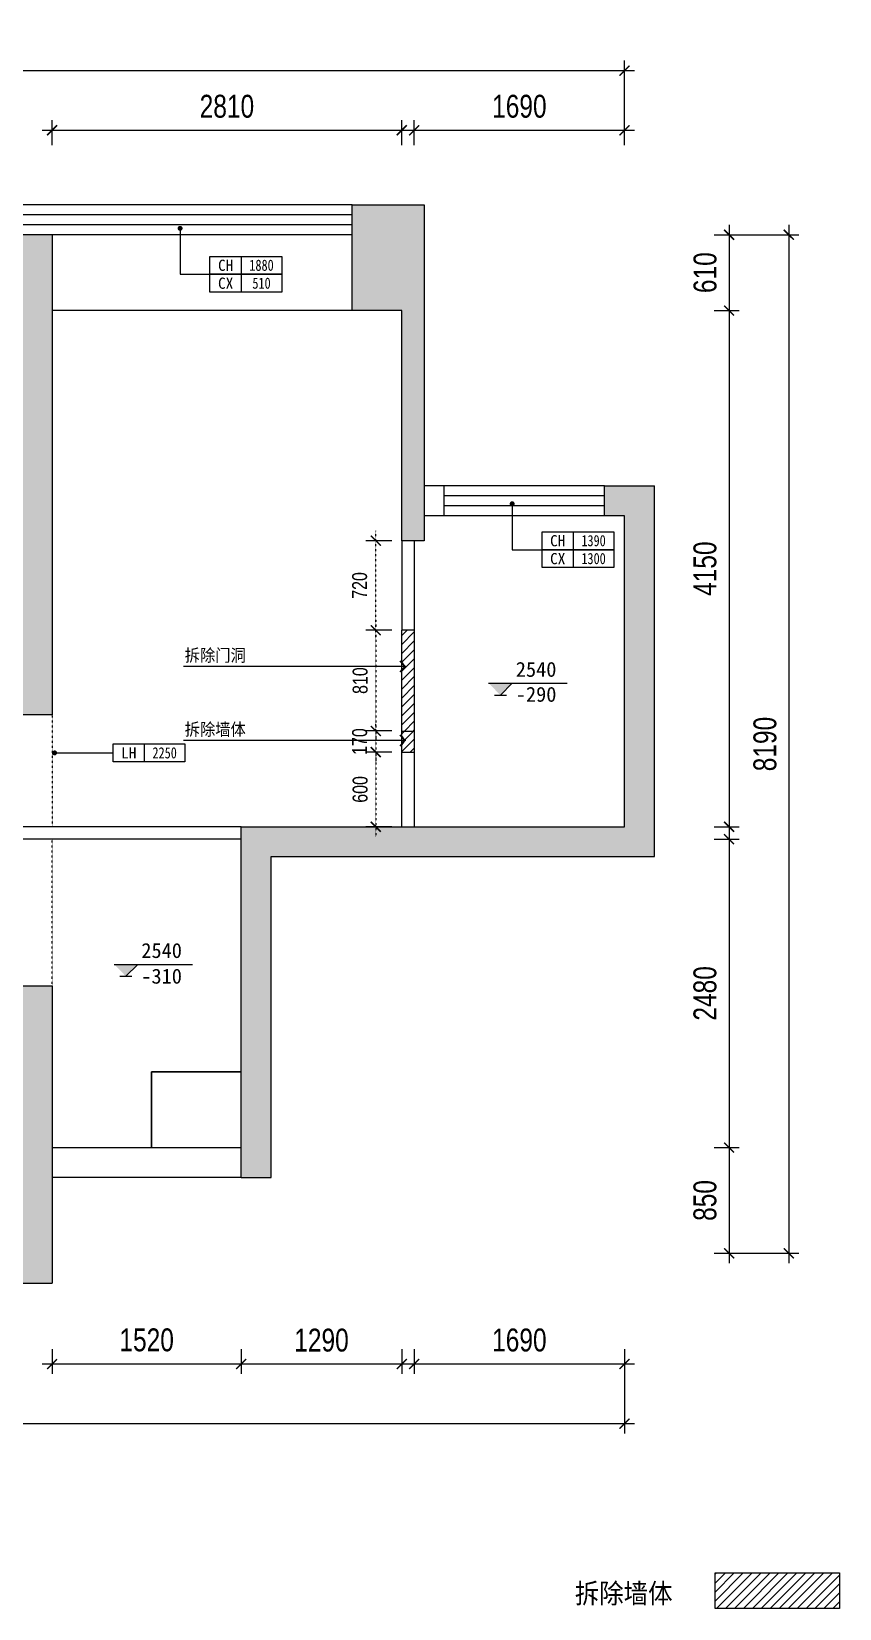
# Model space of a CAD drawing. Header units: millimetres. Extents: x -23568 to 99064, y -162914 to -58422.
# Drawn here: x -4019 to 2473, y -161531 to -148852 of the extents above; entities that cross this region are included whole.
import ezdxf
from ezdxf import colors
from ezdxf.entities.mleader import LeaderData, LeaderLine
from ezdxf.enums import TextEntityAlignment as Align
from ezdxf.math import Vec2, Vec3

# ---------------------------------------------------------------- set-up
doc = ezdxf.new("R2010")
doc.units = ezdxf.units.MM
doc.header["$LTSCALE"] = 0.01
doc.linetypes.add('ACAD_ISO03W100', pattern=[30, 12, -18])
for name, color, linetype in [('L-原始标注', 1, 'Continuous'), ('W-文字', 35, 'Continuous'), ('表格字体', 161, 'Continuous')]:
    doc.layers.add(name, color=color, linetype=linetype)
doc.layers.add('Q◆【 拆除墙体填充】', color=6, linetype='Continuous', lineweight=0)
doc.styles.add('NAME-1', font='simhei.ttf')
doc.styles.get("Standard").update_dxf_attribs({"font": 'arial.ttf'})
doc.styles.add('宋体', font='')
doc.styles.add('英文字体', font='stylu.ttf', dxfattribs={"width": 0.8})
doc.styles.add('黑体', font='simhei.ttf')
doc.styles.get('宋体').set_extended_font_data('SimSun')
doc.dimstyles.new('t-60', dxfattribs={"dimscale": 80, "dimtxt": 2.3, "dimasz": 1, "dimexe": 1, "dimexo": 1, "dimgap": 0.5, "dimtad": 0, "dimdec": 0, "dimrnd": 5, "dimzin": 0, "dimdsep": 46, "dimtxsty": '英文字体', "dimblk": 'ARCHTICK', "dimcen": 0.09, "dimdle": 1, "dimclrd": 8, "dimclre": 8, "dimclrt": 2, "dimadec": 0, "dimazin": 0, "dimtfac": 1, "dimtdec": 0, "dimtix": 1, "dimtmove": 2, "dimatfit": 2, "dimldrblk": 'DOT', "dimfxl": 0, "dimtvp": 1, "dimtolj": 1, "dimtzin": 0, "dimarcsym": 0})
doc.dimstyles.new('尺寸标注1：60', dxfattribs={"dimscale": 60, "dimtxt": 2, "dimasz": 1, "dimexe": 2, "dimexo": 2, "dimgap": 0.6, "dimtad": 1, "dimdec": 0, "dimdsep": 46, "dimtxsty": '宋体', "dimblk": 'WS-cj', "dimcen": 1, "dimclrd": 44, "dimclre": 44, "dimclrt": 2, "dimadec": 0, "dimazin": 2, "dimtfac": 1, "dimtdec": 4, "dimtix": 1, "dimtmove": 2, "dimatfit": 3, "dimldrblk": 'CCD_Leader_Arrow', "dimfxl": 0, "dimtolj": 1, "dimarcsym": 0})

# ---------------------------------------------------------------- blocks, each defined once
blk = doc.blocks.new('_DOT')
at = {"color": 0, "linetype": 'ByBlock'}
blk.add_line((-0.5, 0), (-1, 0), dxfattribs=at)
at = {"color": 0, "linetype": 'ByBlock', "const_width": 0.5}
blk.add_lwpolyline([(-0.25, 0, 1), (0.25, 0, 1)], format="xyb", close=True, dxfattribs=at)
blk = doc.blocks.new('顶面标高')
at = {"layer": '表格字体', "color": 153}
blk.add_line((7, 2), (7, -2), dxfattribs=at)
blk.add_lwpolyline([(0, 2), (0, -2), (16, -2), (16, 2)], close=True, dxfattribs=at)
at = {"color": 7, "ltscale": 20, "style": 'NAME-1'}
blk.add_attdef('CH', text='', height=2.5, dxfattribs=at).set_placement((3.5, 0), align=Align.MIDDLE)
at = {"color": 7, "ltscale": 20, "style": 'NAME-1', "width": 0.8}
blk.add_attdef('3.000', text='', height=2.5, dxfattribs=at).set_placement((11.5, 0), align=Align.MIDDLE)
blk = doc.blocks.new('_ArchTick')
at = {"color": 0, "linetype": 'ByBlock', "const_width": 0.15}
blk.add_lwpolyline([(-0.5, -0.5), (0.5, 0.5)], dxfattribs=at)
blk = doc.blocks.new('*D475')
at = {"color": 8, "lineweight": -2, "transparency": 16777216}
for p, q in [((-3854, -149766), (-3854, -149566)), ((-1044, -149766), (-1044, -149566)), ((-3934, -149646), (-964, -149646))]:
    blk.add_line(p, q, dxfattribs=at)
at = {"layer": 'Defpoints', "color": 0, "transparency": 16777216}
for p in [(-1044, -149646), (-3854, -149846), (-1044, -149846)]:
    blk.add_point(p, dxfattribs=at)
at = {"color": 8, "lineweight": -2, "transparency": 16777216, "xscale": 80, "yscale": 80, "zscale": 80, "rotation": 180}
blk.add_blockref('_ArchTick', (-3854, -149646), dxfattribs=at)
at = {"color": 8, "lineweight": -2, "transparency": 16777216, "xscale": 80, "yscale": 80, "zscale": 80}
blk.add_blockref('_ArchTick', (-1044, -149646), dxfattribs=at)
at = {"color": 2, "transparency": 16777216, "insert": (-2449, -149454), "char_height": 184, "attachment_point": 5, "style": '英文字体'}
blk.add_mtext('\\A1;2810', dxfattribs=at)
blk = doc.blocks.new('*D476')
at = {"color": 8, "lineweight": -2, "transparency": 16777216}
for p, q in [((-944, -149766), (-944, -149566)), ((746, -149766), (746, -149566)), ((-1024, -149646), (826, -149646))]:
    blk.add_line(p, q, dxfattribs=at)
at = {"layer": 'Defpoints', "color": 0, "transparency": 16777216}
for p in [(746, -149646), (-944, -149846), (746, -149846)]:
    blk.add_point(p, dxfattribs=at)
at = {"color": 8, "lineweight": -2, "transparency": 16777216, "xscale": 80, "yscale": 80, "zscale": 80, "rotation": 180}
blk.add_blockref('_ArchTick', (-944, -149646), dxfattribs=at)
at = {"color": 8, "lineweight": -2, "transparency": 16777216, "xscale": 80, "yscale": 80, "zscale": 80}
blk.add_blockref('_ArchTick', (746, -149646), dxfattribs=at)
at = {"color": 2, "transparency": 16777216, "insert": (-99, -149454), "char_height": 184, "attachment_point": 5, "style": '英文字体'}
blk.add_mtext('\\A1;1690', dxfattribs=at)
blk = doc.blocks.new('*D477')
at = {"color": 8, "lineweight": -2, "transparency": 16777216}
for p, q in [((1466, -150486), (1666, -150486)), ((1586, -150406), (1586, -151176)), ((1466, -151096), (1666, -151096))]:
    blk.add_line(p, q, dxfattribs=at)
at = {"layer": 'Defpoints', "color": 0, "transparency": 16777216}
for p in [(1386, -150486), (1386, -151096), (1586, -151096)]:
    blk.add_point(p, dxfattribs=at)
at = {"color": 8, "lineweight": -2, "transparency": 16777216, "xscale": 80, "yscale": 80, "zscale": 80}
for p, rotation in [((1586, -150486), 90), ((1586, -151096), 270)]:
    blk.add_blockref('_ArchTick', p, dxfattribs=dict(at, rotation=rotation))
at = {"color": 2, "transparency": 16777216, "insert": (1394, -150791), "char_height": 184, "attachment_point": 5, "rotation": 90, "style": '英文字体'}
blk.add_mtext('\\A1;610', dxfattribs=at)
blk = doc.blocks.new('*D478')
at = {"color": 8, "lineweight": -2, "transparency": 16777216}
for p, q in [((1466, -151096), (1666, -151096)), ((1586, -151016), (1586, -155326)), ((1466, -155246), (1666, -155246))]:
    blk.add_line(p, q, dxfattribs=at)
at = {"layer": 'Defpoints', "color": 0, "transparency": 16777216}
for p in [(1386, -151096), (1386, -155246), (1586, -155246)]:
    blk.add_point(p, dxfattribs=at)
at = {"color": 8, "lineweight": -2, "transparency": 16777216, "xscale": 80, "yscale": 80, "zscale": 80}
for p, rotation in [((1586, -151096), 90), ((1586, -155246), 270)]:
    blk.add_blockref('_ArchTick', p, dxfattribs=dict(at, rotation=rotation))
at = {"color": 2, "transparency": 16777216, "insert": (1393, -153171), "char_height": 184, "attachment_point": 5, "rotation": 90, "style": '英文字体'}
blk.add_mtext('\\A1;4150', dxfattribs=at)
blk = doc.blocks.new('*D479')
at = {"color": 8, "lineweight": -2, "transparency": 16777216}
for p, q in [((1586, -155266), (1586, -157906)), ((1466, -155346), (1666, -155346)), ((1466, -157826), (1666, -157826))]:
    blk.add_line(p, q, dxfattribs=at)
at = {"layer": 'Defpoints', "color": 0, "transparency": 16777216}
for p in [(1386, -155346), (1386, -157826), (1586, -157826)]:
    blk.add_point(p, dxfattribs=at)
at = {"color": 8, "lineweight": -2, "transparency": 16777216, "xscale": 80, "yscale": 80, "zscale": 80}
for p, rotation in [((1586, -155346), 90), ((1586, -157826), 270)]:
    blk.add_blockref('_ArchTick', p, dxfattribs=dict(at, rotation=rotation))
at = {"color": 2, "transparency": 16777216, "insert": (1393, -156586), "char_height": 184, "attachment_point": 5, "rotation": 90, "style": '英文字体'}
blk.add_mtext('\\A1;2480', dxfattribs=at)
blk = doc.blocks.new('*D480')
at = {"color": 8, "lineweight": -2, "transparency": 16777216}
for p, q in [((1466, -157826), (1666, -157826)), ((1586, -157746), (1586, -158756)), ((1466, -158676), (1666, -158676))]:
    blk.add_line(p, q, dxfattribs=at)
at = {"layer": 'Defpoints', "color": 0, "transparency": 16777216}
for p in [(1386, -157826), (1386, -158676), (1586, -158676)]:
    blk.add_point(p, dxfattribs=at)
at = {"color": 8, "lineweight": -2, "transparency": 16777216, "xscale": 80, "yscale": 80, "zscale": 80}
for p, rotation in [((1586, -157826), 90), ((1586, -158676), 270)]:
    blk.add_blockref('_ArchTick', p, dxfattribs=dict(at, rotation=rotation))
at = {"color": 2, "transparency": 16777216, "insert": (1393, -158251), "char_height": 184, "attachment_point": 5, "rotation": 90, "style": '英文字体'}
blk.add_mtext('\\A1;850', dxfattribs=at)
blk = doc.blocks.new('*D481')
at = {"color": 8, "lineweight": -2, "transparency": 16777216}
for p, q in [((-944, -159446), (-944, -159646)), ((746, -159446), (746, -159646)), ((826, -159566), (-1024, -159566))]:
    blk.add_line(p, q, dxfattribs=at)
at = {"layer": 'Defpoints', "color": 0, "transparency": 16777216}
for p in [(-944, -159366), (746, -159366), (-944, -159566)]:
    blk.add_point(p, dxfattribs=at)
at = {"color": 8, "lineweight": -2, "transparency": 16777216, "xscale": 80, "yscale": 80, "zscale": 80, "rotation": 180}
blk.add_blockref('_ArchTick', (-944, -159566), dxfattribs=at)
at = {"color": 8, "lineweight": -2, "transparency": 16777216, "xscale": 80, "yscale": 80, "zscale": 80}
blk.add_blockref('_ArchTick', (746, -159566), dxfattribs=at)
at = {"color": 2, "transparency": 16777216, "insert": (-99, -159374), "char_height": 184, "attachment_point": 5, "style": '英文字体'}
blk.add_mtext('\\A1;1690', dxfattribs=at)
blk = doc.blocks.new('*D482')
at = {"color": 8, "lineweight": -2, "transparency": 16777216}
for p, q in [((-3854, -159446), (-3854, -159646)), ((-2334, -159446), (-2334, -159646)), ((-2254, -159566), (-3934, -159566))]:
    blk.add_line(p, q, dxfattribs=at)
at = {"layer": 'Defpoints', "color": 0, "transparency": 16777216}
for p in [(-3854, -159366), (-2334, -159366), (-3854, -159566)]:
    blk.add_point(p, dxfattribs=at)
at = {"color": 8, "lineweight": -2, "transparency": 16777216, "xscale": 80, "yscale": 80, "zscale": 80, "rotation": 180}
blk.add_blockref('_ArchTick', (-3854, -159566), dxfattribs=at)
at = {"color": 8, "lineweight": -2, "transparency": 16777216, "xscale": 80, "yscale": 80, "zscale": 80}
blk.add_blockref('_ArchTick', (-2334, -159566), dxfattribs=at)
at = {"color": 2, "transparency": 16777216, "insert": (-3094, -159373), "char_height": 184, "attachment_point": 5, "style": '英文字体'}
blk.add_mtext('\\A1;1520', dxfattribs=at)
blk = doc.blocks.new('*D483')
at = {"color": 8, "lineweight": -2, "transparency": 16777216}
for p, q in [((-2334, -159446), (-2334, -159646)), ((-1044, -159446), (-1044, -159646)), ((-964, -159566), (-2414, -159566))]:
    blk.add_line(p, q, dxfattribs=at)
at = {"layer": 'Defpoints', "color": 0, "transparency": 16777216}
for p in [(-2334, -159366), (-1044, -159366), (-2334, -159566)]:
    blk.add_point(p, dxfattribs=at)
at = {"color": 8, "lineweight": -2, "transparency": 16777216, "xscale": 80, "yscale": 80, "zscale": 80, "rotation": 180}
blk.add_blockref('_ArchTick', (-2334, -159566), dxfattribs=at)
at = {"color": 8, "lineweight": -2, "transparency": 16777216, "xscale": 80, "yscale": 80, "zscale": 80}
blk.add_blockref('_ArchTick', (-1044, -159566), dxfattribs=at)
at = {"color": 2, "transparency": 16777216, "insert": (-1689, -159375), "char_height": 184, "attachment_point": 5, "style": '英文字体'}
blk.add_mtext('\\A1;1290', dxfattribs=at)
blk = doc.blocks.new('*D491')
at = {"color": 8, "lineweight": -2, "transparency": 16777216}
for p, q in [((-12104, -149566), (-12104, -149086)), ((746, -149566), (746, -149086)), ((-12184, -149166), (826, -149166))]:
    blk.add_line(p, q, dxfattribs=at)
at = {"layer": 'Defpoints', "color": 0, "transparency": 16777216}
for p in [(746, -149166), (-12104, -149646), (746, -149646)]:
    blk.add_point(p, dxfattribs=at)
at = {"color": 8, "lineweight": -2, "transparency": 16777216, "xscale": 80, "yscale": 80, "zscale": 80, "rotation": 180}
blk.add_blockref('_ArchTick', (-12104, -149166), dxfattribs=at)
at = {"color": 8, "lineweight": -2, "transparency": 16777216, "xscale": 80, "yscale": 80, "zscale": 80}
blk.add_blockref('_ArchTick', (746, -149166), dxfattribs=at)
at = {"color": 2, "transparency": 16777216, "insert": (-5679, -148973), "char_height": 184, "attachment_point": 5, "style": '英文字体'}
blk.add_mtext('\\A1;12850', dxfattribs=at)
blk = doc.blocks.new('*D492')
at = {"color": 8, "lineweight": -2, "transparency": 16777216}
for p, q in [((1666, -150486), (2146, -150486)), ((2066, -150406), (2066, -158756)), ((1666, -158676), (2146, -158676))]:
    blk.add_line(p, q, dxfattribs=at)
at = {"layer": 'Defpoints', "color": 0, "transparency": 16777216}
for p in [(1586, -150486), (1586, -158676), (2066, -158676)]:
    blk.add_point(p, dxfattribs=at)
at = {"color": 8, "lineweight": -2, "transparency": 16777216, "xscale": 80, "yscale": 80, "zscale": 80}
for p, rotation in [((2066, -150486), 90), ((2066, -158676), 270)]:
    blk.add_blockref('_ArchTick', p, dxfattribs=dict(at, rotation=rotation))
at = {"color": 2, "transparency": 16777216, "insert": (1875, -154581), "char_height": 184, "attachment_point": 5, "rotation": 90, "style": '英文字体'}
blk.add_mtext('\\A1;8190', dxfattribs=at)
blk = doc.blocks.new('*D470')
at = {"color": 8, "lineweight": -2, "transparency": 16777216}
for p, q in [((-12104, -159646), (-12104, -160126)), ((746, -159646), (746, -160126)), ((826, -160046), (-12184, -160046))]:
    blk.add_line(p, q, dxfattribs=at)
at = {"layer": 'Defpoints', "color": 0, "transparency": 16777216}
for p in [(-12104, -159566), (746, -159566), (-12104, -160046)]:
    blk.add_point(p, dxfattribs=at)
at = {"color": 8, "lineweight": -2, "transparency": 16777216, "xscale": 80, "yscale": 80, "zscale": 80, "rotation": 180}
blk.add_blockref('_ArchTick', (-12104, -160046), dxfattribs=at)
at = {"color": 8, "lineweight": -2, "transparency": 16777216, "xscale": 80, "yscale": 80, "zscale": 80}
blk.add_blockref('_ArchTick', (746, -160046), dxfattribs=at)
at = {"color": 2, "transparency": 16777216, "insert": (-5679, -159853), "char_height": 184, "attachment_point": 5, "style": '英文字体'}
blk.add_mtext('\\A1;12850', dxfattribs=at)
blk = doc.blocks.new('*D501')
at = {"layer": 'Defpoints', "color": 0, "transparency": 16777216}
for p in [(-1044, -153666), (-1253, -154476), (-1044, -154476)]:
    blk.add_point(p, dxfattribs=at)
at = {"layer": 'Q◆【 拆除墙体填充】', "color": 8, "lineweight": -2, "transparency": 16777216}
for p, q in [((-1124, -153666), (-1333, -153666)), ((-1124, -154476), (-1333, -154476))]:
    blk.add_line(p, q, dxfattribs=at)
at = {"layer": 'Q◆【 拆除墙体填充】', "color": 8, "linetype": 'ACAD_ISO03W100', "lineweight": -2, "transparency": 16777216}
blk.add_line((-1253, -153586), (-1253, -154556), dxfattribs=at)
at = {"layer": 'Q◆【 拆除墙体填充】', "color": 8, "lineweight": -2, "transparency": 16777216, "xscale": 80, "yscale": 80, "zscale": 80}
for p, rotation in [((-1253, -153666), 90), ((-1253, -154476), 270)]:
    blk.add_blockref('_ArchTick', p, dxfattribs=dict(at, rotation=rotation))
at = {"layer": 'Q◆【 拆除墙体填充】', "color": 2, "transparency": 16777216, "insert": (-1378, -154071), "char_height": 120, "attachment_point": 5, "rotation": 90, "style": '英文字体'}
blk.add_mtext('\\A1;810', dxfattribs=at)
blk = doc.blocks.new('*D502')
at = {"layer": 'Defpoints', "color": 0, "transparency": 16777216}
for p in [(-1044, -154476), (-1253, -154646), (-1044, -154646)]:
    blk.add_point(p, dxfattribs=at)
at = {"layer": 'Q◆【 拆除墙体填充】', "color": 8, "linetype": 'ACAD_ISO03W100', "lineweight": -2, "transparency": 16777216}
for p, q in [((-1253, -154476), (-1253, -154396)), ((-1253, -154476), (-1253, -154646)), ((-1253, -154646), (-1253, -154726))]:
    blk.add_line(p, q, dxfattribs=at)
at = {"layer": 'Q◆【 拆除墙体填充】', "color": 8, "lineweight": -2, "transparency": 16777216}
for p, q in [((-1124, -154476), (-1333, -154476)), ((-1124, -154646), (-1333, -154646))]:
    blk.add_line(p, q, dxfattribs=at)
at = {"layer": 'Q◆【 拆除墙体填充】', "color": 8, "lineweight": -2, "transparency": 16777216, "xscale": 80, "yscale": 80, "zscale": 80}
for p, rotation in [((-1253, -154476), 270), ((-1253, -154646), 90)]:
    blk.add_blockref('_ArchTick', p, dxfattribs=dict(at, rotation=rotation))
at = {"layer": 'Q◆【 拆除墙体填充】', "color": 2, "transparency": 16777216, "insert": (-1382, -154561), "char_height": 120, "attachment_point": 5, "rotation": 90, "style": '英文字体'}
blk.add_mtext('\\A1;170', dxfattribs=at)
blk = doc.blocks.new('*D503')
at = {"layer": 'Defpoints', "color": 0, "transparency": 16777216}
for p in [(-1044, -154646), (-1253, -155246), (-1044, -155246)]:
    blk.add_point(p, dxfattribs=at)
at = {"layer": 'Q◆【 拆除墙体填充】', "color": 8, "lineweight": -2, "transparency": 16777216}
for p, q in [((-1124, -154646), (-1333, -154646)), ((-1124, -155246), (-1333, -155246))]:
    blk.add_line(p, q, dxfattribs=at)
at = {"layer": 'Q◆【 拆除墙体填充】', "color": 8, "linetype": 'ACAD_ISO03W100', "lineweight": -2, "transparency": 16777216}
blk.add_line((-1253, -154566), (-1253, -155326), dxfattribs=at)
at = {"layer": 'Q◆【 拆除墙体填充】', "color": 8, "lineweight": -2, "transparency": 16777216, "xscale": 80, "yscale": 80, "zscale": 80}
for p, rotation in [((-1253, -154646), 90), ((-1253, -155246), 270)]:
    blk.add_blockref('_ArchTick', p, dxfattribs=dict(at, rotation=rotation))
at = {"layer": 'Q◆【 拆除墙体填充】', "color": 2, "transparency": 16777216, "insert": (-1378, -154946), "char_height": 120, "attachment_point": 5, "rotation": 90, "style": '英文字体'}
blk.add_mtext('\\A1;600', dxfattribs=at)
blk = doc.blocks.new('*D504')
at = {"layer": 'Defpoints', "color": 0, "transparency": 16777216}
for p in [(-1253, -152946), (-1044, -152946), (-1044, -153666)]:
    blk.add_point(p, dxfattribs=at)
at = {"layer": 'Q◆【 拆除墙体填充】', "color": 8, "linetype": 'ACAD_ISO03W100', "lineweight": -2, "transparency": 16777216}
blk.add_line((-1253, -153746), (-1253, -152866), dxfattribs=at)
at = {"layer": 'Q◆【 拆除墙体填充】', "color": 8, "lineweight": -2, "transparency": 16777216}
for p, q in [((-1124, -152946), (-1333, -152946)), ((-1124, -153666), (-1333, -153666))]:
    blk.add_line(p, q, dxfattribs=at)
at = {"layer": 'Q◆【 拆除墙体填充】', "color": 8, "lineweight": -2, "transparency": 16777216, "xscale": 80, "yscale": 80, "zscale": 80}
for p, rotation in [((-1253, -152946), 90), ((-1253, -153666), 270)]:
    blk.add_blockref('_ArchTick', p, dxfattribs=dict(at, rotation=rotation))
at = {"layer": 'Q◆【 拆除墙体填充】', "color": 2, "transparency": 16777216, "insert": (-1382, -153306), "char_height": 120, "attachment_point": 5, "rotation": 90, "style": '英文字体'}
blk.add_mtext('\\A1;720', dxfattribs=at)
blk = doc.blocks.new('CCD_Leader_Arrow')
at = {"color": 50, "linetype": 'ByBlock'}
blk.add_line((0, 0), (-1, 0), dxfattribs=at)
for points in [[(-0.86, 0.67), (-0.6, 0.85), (-0.24, 0), (0, 0)], [(-0.86, -0.67), (-0.6, -0.85), (-0.24, 0), (0, 0)]]:
    blk.add_solid(points, dxfattribs=at)
blk = doc.blocks.new('WS-cj')
blk.add_hatch(color=2).paths.add_polyline_path([(0.59, 0.82), (-0.82, -0.59), (-0.59, -0.82), (0.82, 0.59)])
at = {"color": 2, "linetype": 'ByBlock', "lineweight": 0}
for p, q in [((-1.1, 0), (0, 0)), ((0, 0), (1.1, 0))]:
    blk.add_line(p, q, dxfattribs=at)
at = {"color": 2}
blk.add_lwpolyline([(0.59, 0.82), (-0.82, -0.59), (-0.59, -0.82), (0.82, 0.59)], close=True, dxfattribs=at)

msp = doc.modelspace()

# ---------------------------------------------------------------- hatches: boundary and pattern name
h = msp.add_hatch(color=8)
h.dxf.hatch_style = 1
h.paths.add_polyline_path([(-9823.7, -150246.2), (-10483.7, -150246.2), (-10483.7, -155486.2), (-10263.7, -155486.2), (-10193.7, -155486.2), (-10193.7, -151696.2), (-9823.7, -151696.2)])
h.paths.add_polyline_path([(-4463.7, -151696.2), (-4203.7, -151696.2), (-4203.7, -154346.2), (-3853.7, -154346.2), (-3853.7, -151096.2), (-3853.7, -150486.2), (-4463.7, -150486.2)])
h.paths.add_polyline_path([(-1043.7, -151096.2), (-1043.7, -152946.2), (-863.7, -152946.2), (-863.7, -150246.2), (-1443.7, -150246.2), (-1443.7, -150486.2), (-1443.7, -151096.2)])
h.paths.add_polyline_path([(986.3, -155486.2), (986.3, -152506.2), (586.3, -152506.2), (586.3, -152746.2), (746.3, -152746.2), (746.3, -155246.2), (-2333.7, -155246.2), (-2333.7, -158066.2), (-2093.7, -158066.2), (-2093.7, -155486.2)])
h.paths.add_polyline_path([(-3853.7, -156526.2), (-4203.7, -156526.2), (-4203.7, -158916.2), (-3853.7, -158916.2)])
h.paths.add_polyline_path([(-12343.7, -158966.2), (-11103.7, -158966.2), (-11103.7, -158726.2), (-12103.7, -158726.2), (-12103.7, -155486.2), (-12103.7, -155246.2), (-12343.7, -155246.2)])
at = {"layer": 'L-原始标注', "lineweight": -3}
h = msp.add_hatch(color=215, dxfattribs=at)
h.dxf.hatch_style = 1
h.paths.add_polyline_path([(-156.9, -154091.8), (-346, -154091.8), (-251.5, -154187.8)])
h = msp.add_hatch(color=215, dxfattribs=at)
h.dxf.hatch_style = 1
h.paths.add_polyline_path([(-3166, -156352.4), (-3355.1, -156352.4), (-3260.5, -156448.4)])
at = {"layer": 'Q◆【 拆除墙体填充】'}
h = msp.add_hatch(dxfattribs=at)
h.set_pattern_fill('ANSI31', color=51, scale=16, style=0)
h.paths.add_polyline_path([(-943.7, -153666.2), (-1043.7, -153666.2), (-1043.7, -154476.2), (-943.7, -154476.2)])
h = msp.add_hatch(dxfattribs=at)
h.set_pattern_fill('ANSI31', color=51, scale=16, style=0)
h.paths.add_polyline_path([(-943.7, -154476.2), (-1043.7, -154476.2), (-1043.7, -154646.2), (-943.7, -154646.2)])
h = msp.add_hatch(dxfattribs=at)
h.set_pattern_fill('ANSI31', color=51, scale=16, style=0)
h.set_pattern_definition([(45, (-114017.15, 160842.624), (-35.9210245, 35.9210245), [])])
h.paths.add_polyline_path([(1473.2, -161245.8), (2473, -161245.8), (2473, -161531.5), (1473.2, -161531.5)])

# ---------------------------------------------------------------- linework, layer by layer
at = {"color": 215}
for p, q in [((-1443.7, -150246.2), (-9823.7, -150246.2)), ((-1443.7, -150486.2), (-3853.7, -150486.2)), ((586.3, -152506.2), (-703.7, -152506.2)), ((586.3, -152746.2), (-703.7, -152746.2))]:
    msp.add_line(p, q, dxfattribs=at)
for p, q in [((-1443.7, -150486.2), (-1443.7, -150246.2)), ((-1443.7, -150246.2), (-863.7, -150246.2)), ((-863.7, -150246.2), (-863.7, -152946.2)), ((-3853.7, -150486.2), (-4463.7, -150486.2)), ((-3853.7, -150486.2), (-3853.7, -151096.2)), ((-1443.7, -151096.2), (-1443.7, -150486.2)), ((-3853.7, -151096.2), (-3853.7, -154346.2)), ((-1043.7, -151096.2), (-1443.7, -151096.2)), ((-1043.7, -152946.2), (-1043.7, -151096.2)), ((-703.7, -152506.2), (-863.7, -152506.2)), ((-703.7, -152746.2), (-703.7, -152506.2)), ((586.3, -152746.2), (586.3, -152506.2)), ((586.3, -152506.2), (986.3, -152506.2)), ((986.3, -155486.2), (986.3, -152506.2)), ((-703.7, -152746.2), (-863.7, -152746.2)), ((746.3, -152746.2), (586.3, -152746.2)), ((746.3, -155246.2), (746.3, -152746.2)), ((-863.7, -152946.2), (-1043.7, -152946.2)), ((-1043.7, -152946.2), (-1043.7, -153666.2)), ((-943.7, -152946.2), (-943.7, -153666.2)), ((-943.7, -153666.2), (-1043.7, -153666.2)), ((-3853.7, -154346.2), (-4203.7, -154346.2)), ((-1043.7, -155246.2), (-1043.7, -154476.2)), ((-1043.7, -154476.2), (-943.7, -154476.2)), ((-943.7, -154476.2), (-943.7, -155246.2)), ((-1043.7, -154646.2), (-943.7, -154646.2)), ((-2333.7, -155246.2), (-4203.7, -155246.2)), ((-2333.7, -158066.2), (-2333.7, -155246.2)), ((-2333.7, -155246.2), (746.3, -155246.2)), ((-2333.7, -155346.2), (-4103.7, -155346.2)), ((-2093.7, -158066.2), (-2093.7, -155486.2)), ((-2093.7, -155486.2), (986.3, -155486.2)), ((-4203.7, -156526.2), (-3853.7, -156526.2)), ((-3853.7, -156526.2), (-3853.7, -158916.2)), ((-3053.7, -157826.2), (-3053.7, -157216.2)), ((-3053.7, -157216.2), (-2333.7, -157216.2)), ((-3853.7, -157826.2), (-3053.7, -157826.2)), ((-2333.7, -158066.2), (-3853.7, -158066.2)), ((-2333.7, -158066.2), (-2093.7, -158066.2)), ((-4203.7, -158916.2), (-3853.7, -158916.2))]:
    msp.add_line(p, q)
at = {"color": 8}
for p, q in [((-1443.7, -150326.2), (-9823.7, -150326.2)), ((-1443.7, -150406.2), (-9823.7, -150406.2)), ((-1443.7, -151096.2), (-3853.7, -151096.2)), ((586.3, -152586.2), (-703.7, -152586.2)), ((586.3, -152666.2), (-703.7, -152666.2)), ((-1043.7, -154476.2), (-1043.7, -153666.2)), ((-943.7, -153666.2), (-943.7, -154476.2))]:
    msp.add_line(p, q, dxfattribs=at)
at = {"color": 11, "linetype": 'ACAD_ISO03W100'}
for p, q in [((-3853.7, -154346.2), (-3853.7, -155246.2)), ((-3853.7, -156526.2), (-3853.7, -155346.2))]:
    msp.add_line(p, q, dxfattribs=at)
msp.add_lwpolyline([(-3053.7, -157826.2), (-2333.7, -157826.2), (-2333.7, -157216.2), (-3053.7, -157216.2)], close=True)
at = {"layer": 'L-原始标注', "color": 215, "lineweight": -3}
for p, q in [((-346, -154091.8), (284.9, -154091.8)), ((-251.5, -154187.8), (-156.9, -154091.8)), ((-299.5, -154187.8), (-203.5, -154187.8)), ((-3355.1, -156352.4), (-2724.2, -156352.4)), ((-3308.5, -156448.4), (-3212.5, -156448.4)), ((-3260.5, -156448.4), (-3166, -156352.4))]:
    msp.add_line(p, q, dxfattribs=at)
at = {"layer": 'Q◆【 拆除墙体填充】', "color": 6}
msp.add_lwpolyline([(1473.2, -161245.8), (2473, -161245.8), (2473, -161531.5), (1473.2, -161531.5)], close=True, dxfattribs=at)

# ---------------------------------------------------------------- block references
at = {"layer": 'L-原始标注'}
ref = msp.add_blockref('顶面标高', (-2584.9, -150731.7), dxfattribs=dict(at, xscale=-36, yscale=36, zscale=36, rotation=180))
ref.add_attrib('CH', 'CH', dxfattribs={"layer": '0', "color": 2, "ltscale": 20, "height": 90, "style": 'NAME-1'}).set_placement((-2458.9, -150731.7), align=Align.MIDDLE)
ref.add_attrib('3.000', '1880', dxfattribs={"layer": 'W-文字', "color": 2, "ltscale": 20, "height": 90, "style": 'NAME-1', "width": 0.8}).set_placement((-2170.9, -150731.7), align=Align.MIDDLE)
ref = msp.add_blockref('顶面标高', (-2584.9, -150875.7), dxfattribs=dict(at, xscale=-36, yscale=36, zscale=36, rotation=180))
ref.add_attrib('CH', 'CX', dxfattribs={"layer": '0', "color": 2, "ltscale": 20, "height": 90, "style": 'NAME-1'}).set_placement((-2458.9, -150875.7), align=Align.MIDDLE)
ref.add_attrib('3.000', '510', dxfattribs={"layer": '0', "color": 2, "ltscale": 20, "height": 90, "style": 'NAME-1', "width": 0.8}).set_placement((-2170.9, -150875.7), align=Align.MIDDLE)
ref = msp.add_blockref('顶面标高', (83.3, -152946.2), dxfattribs=dict(at, xscale=-36, yscale=36, zscale=36, rotation=180))
ref.add_attrib('CH', 'CH', dxfattribs={"layer": '0', "color": 2, "ltscale": 20, "height": 90, "style": 'NAME-1'}).set_placement((209.3, -152946.2), align=Align.MIDDLE)
ref.add_attrib('3.000', '1390', dxfattribs={"layer": 'W-文字', "color": 2, "ltscale": 20, "height": 90, "style": 'NAME-1', "width": 0.8}).set_placement((497.3, -152946.2), align=Align.MIDDLE)
ref = msp.add_blockref('顶面标高', (83.3, -153090.2), dxfattribs=dict(at, xscale=-36, yscale=36, zscale=36, rotation=180))
ref.add_attrib('CH', 'CX', dxfattribs={"layer": '0', "color": 2, "ltscale": 20, "height": 90, "style": 'NAME-1'}).set_placement((209.3, -153090.2), align=Align.MIDDLE)
ref.add_attrib('3.000', '1300', dxfattribs={"layer": '0', "color": 2, "ltscale": 20, "height": 90, "style": 'NAME-1', "width": 0.8}).set_placement((497.3, -153090.2), align=Align.MIDDLE)
ref = msp.add_blockref('顶面标高', (-3363.2, -154652.2), dxfattribs=dict(at, xscale=-36, yscale=36, zscale=36, rotation=180))
ref.add_attrib('CH', 'LH', dxfattribs={"layer": '0', "color": 2, "ltscale": 20, "height": 90, "style": 'NAME-1'}).set_placement((-3237.2, -154652.2), align=Align.MIDDLE)
ref.add_attrib('3.000', '2250', dxfattribs={"layer": 'W-文字', "color": 2, "ltscale": 20, "height": 90, "style": 'NAME-1', "width": 0.8}).set_placement((-2949.2, -154652.2), align=Align.MIDDLE)

# ---------------------------------------------------------------- texts
at = {"layer": 'L-原始标注', "color": 215, "char_height": 120, "attachment_point": 1, "style": '黑体'}
for s, insert in [('2540', (-127.7, -153920.5)), ('-290', (-127.7, -154121.2)), ('2540', (-3136.8, -156181.2)), ('-310', (-3136.8, -156387.5))]:
    msp.add_mtext_dynamic_manual_height_columns(s, width=832.365, gutter_width=1875, heights=[0], dxfattribs=dict(at, insert=insert))
at = {"layer": 'Q◆【 拆除墙体填充】', "style": '宋体', "width": 0.9}
for s, p in [('拆除门洞', (-2788.1, -153917.5)), ('拆除墙体', (-2788.1, -154512.8))]:
    msp.add_text(s, height=100, dxfattribs=at).set_placement(p)
at = {"layer": 'Q◆【 拆除墙体填充】', "color": 6, "style": '宋体', "width": 0.9}
msp.add_text('拆除墙体', height=160, dxfattribs=at).set_placement((346.5, -161490.4))

# ---------------------------------------------------------------- dimensions: what is measured, and where the dimension line sits
for base, p1, p2, picture, middle in [((746.3, -149166.2), (-12103.7, -149646.2), (746.3, -149646.2), '*D491', (-5678.7, -148972.9)), ((-1043.7, -149646.2), (-3853.7, -149846.2), (-1043.7, -149846.2), '*D475', (-2448.7, -149454.5)), ((746.3, -149646.2), (-943.7, -149846.2), (746.3, -149846.2), '*D476', (-98.7, -149453.9)), ((-3853.7, -159566.2), (-2333.7, -159366.2), (-3853.7, -159366.2), '*D482', (-3093.7, -159372.9)), ((-2333.7, -159566.2), (-1043.7, -159366.2), (-2333.7, -159366.2), '*D483', (-1688.7, -159374.7)), ((-943.7, -159566.2), (746.3, -159366.2), (-943.7, -159366.2), '*D481', (-98.7, -159373.9)), ((-12103.7, -160046.2), (746.3, -159566.2), (-12103.7, -159566.2), '*D470', (-5678.7, -159852.9))]:
    dim = msp.add_linear_dim(base=base, p1=p1, p2=p2, dimstyle='t-60')
    dim.commit()
    dim.dimension.update_dxf_attribs({"geometry": picture, "text_midpoint": middle})
for base, p1, p2, picture, middle in [((1586.3, -151096.2), (1386.3, -150486.2), (1386.3, -151096.2), '*D477', (1394, -150791.2)), ((2066.3, -158676.2), (1586.3, -150486.2), (1586.3, -158676.2), '*D492', (1874.6, -154581.2)), ((1586.3, -155246.2), (1386.3, -151096.2), (1386.3, -155246.2), '*D478', (1392.7, -153171.2)), ((1586.3, -157826.2), (1386.3, -155346.2), (1386.3, -157826.2), '*D479', (1392.7, -156586.2)), ((1586.3, -158676.2), (1386.3, -157826.2), (1386.3, -158676.2), '*D480', (1393, -158251.2))]:
    dim = msp.add_linear_dim(base=base, p1=p1, p2=p2, angle=90, dimstyle='t-60')
    dim.commit()
    dim.dimension.update_dxf_attribs({"geometry": picture, "text_midpoint": middle})
at = {"layer": 'Q◆【 拆除墙体填充】'}
for base, p1, p2, picture, middle in [((-1252.9, -152946.2), (-1043.7, -153666.2), (-1043.7, -152946.2), '*D504', (-1382.3, -153306.2)), ((-1252.9, -154476.2), (-1043.7, -153666.2), (-1043.7, -154476.2), '*D501', (-1377.9, -154071.2)), ((-1252.9, -154646.2), (-1043.7, -154476.2), (-1043.7, -154646.2), '*D502', (-1382.3, -154561.2)), ((-1252.9, -155246.2), (-1043.7, -154646.2), (-1043.7, -155246.2), '*D503', (-1378.2, -154946.2))]:
    dim = msp.add_linear_dim(base=base, p1=p1, p2=p2, angle=90, dimstyle='t-60', override={"dimtxt": 1.5, "dimzin": 8, "dimfxl": 6, "dimfxlon": 1}, dxfattribs=at)
    dim.commit()
    dim.dimension.update_dxf_attribs({"geometry": picture, "text_midpoint": middle})

# ---------------------------------------------------------------- leaders
at = {"layer": 'L-原始标注'}
ml = msp.add_multileader_mtext('Standard', dxfattribs=at)
ml.set_content('', color=256)
ml.set_leader_properties(color=3)
ml.set_arrow_properties(name='DOT')
ml.build(insert=Vec2(0, 0))
ml.multileader.update_dxf_attribs({"arrow_head_size": 40})
ctx = ml.context
ctx.base_point, ctx.arrow_head_size, ctx.plane_origin = Vec3(-2584.9, -150803.7), 40, Vec3(-2825, -150434.4)
notes = []
notes.append((ctx, [(0, (1, 1, 0), (-2825, -150803.7), (1, 0), 240.1, [(0, [(-2825, -150434.4)], 0, [])])]))
ctx.mtext.insert, ctx.mtext.flow_direction = Vec3(-2582.9, -150801.7), 5
ml = msp.add_multileader_mtext('Standard', dxfattribs=at)
ml.set_content('', color=256)
ml.set_leader_properties(color=3)
ml.set_arrow_properties(name='DOT')
ml.build(insert=Vec2(0, 0))
ml.multileader.update_dxf_attribs({"arrow_head_size": 40})
ctx = ml.context
ctx.base_point, ctx.arrow_head_size, ctx.plane_origin = Vec3(83.3, -153018.2), 40, Vec3(-156.8, -152648.9)
notes.append((ctx, [(0, (1, 1, 0), (-156.8, -153018.2), (1, 0), 240.1, [(0, [(-156.8, -152648.9)], 0, [])])]))
ctx.mtext.insert, ctx.mtext.flow_direction = Vec3(85.3, -153016.2), 5
ml = msp.add_multileader_mtext('Standard', dxfattribs=at)
ml.set_content('', color=256)
ml.set_leader_properties(color=3)
ml.set_arrow_properties(name='DOT')
ml.build(insert=Vec2(0, 0))
ml.multileader.update_dxf_attribs({"arrow_head_size": 40})
ctx = ml.context
ctx.base_point, ctx.arrow_head_size, ctx.plane_origin = Vec3(-3363.2, -154652.2), 40, Vec3(-3603.3, -154282.9)
notes.append((ctx, [(0, (1, 1, 0), (-3603.3, -154652.2), (1, 0), 240.1, [(0, [(-3833.7, -154652.2)], 0, [])])]))
ctx.mtext.insert, ctx.mtext.flow_direction = Vec3(-3361.2, -154650.2), 5
at = {"layer": 'Q◆【 拆除墙体填充】'}
for points in [[(-1012, -153957.1), (-2031.1, -153957.1), (-2799.1, -153957.1)], [(-1012, -154552.4), (-2031.1, -154552.4), (-2799.1, -154552.4)]]:
    msp.add_leader(points, dimstyle='尺寸标注1：60', dxfattribs=at)
for ctx, leaders in notes:
    for number, flags, end, landing, length, lines in leaders:
        leader = LeaderData()
        leader.index, (leader.has_last_leader_line, leader.has_dogleg_vector, leader.attachment_direction) = number, flags
        leader.last_leader_point, leader.dogleg_vector, leader.dogleg_length = Vec3(end), Vec3(landing), length
        for number, points, colour, breaks in lines:
            line = LeaderLine()
            line.index, line.vertices, line.color, line.breaks = number, Vec3.list(points), colors.encode_raw_color(colour), breaks
            leader.lines.append(line)
        ctx.leaders.append(leader)

doc.saveas('drawing.dxf')
